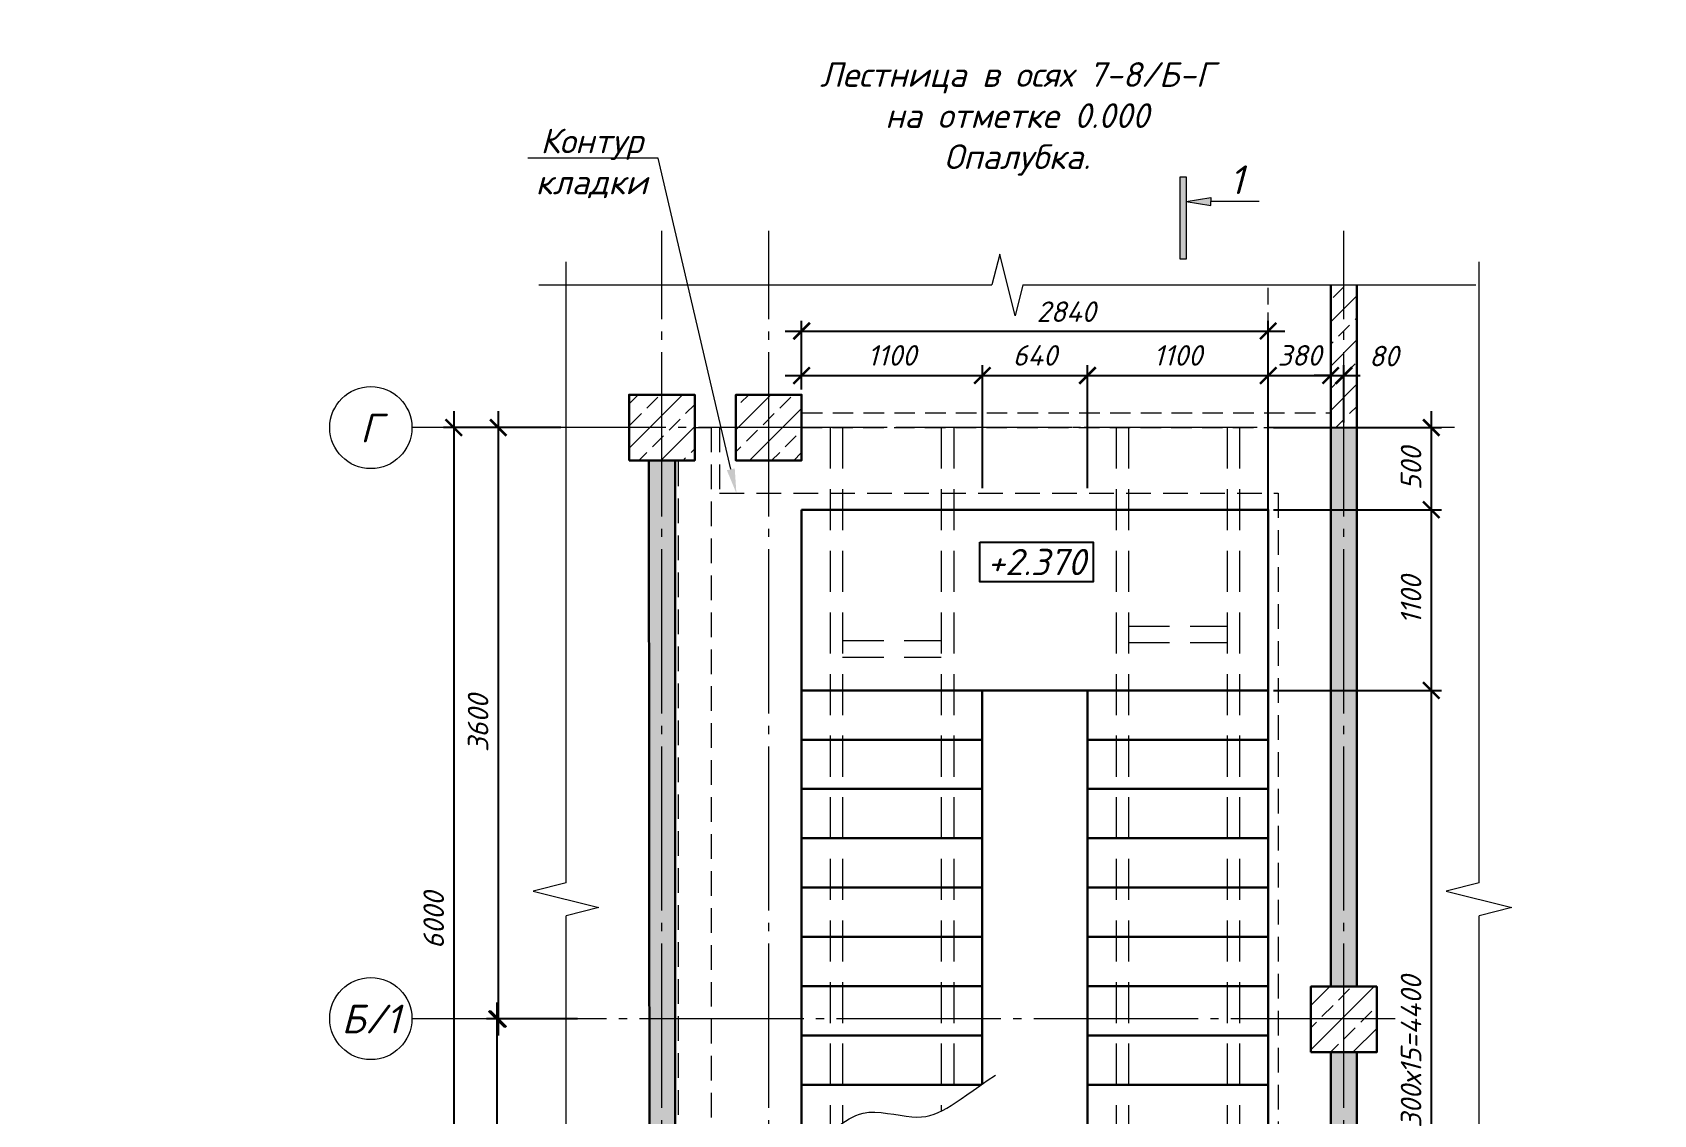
# Model space of a CAD drawing. Header units: millimetres. Extents: x -79646 to 95064, y -231229 to -58107.
# Drawn here: x 17383 to 27249, y -190358 to -183770 of the extents above; entities that cross this region are included whole.
import ezdxf
from ezdxf import colors
from ezdxf.entities.mleader import LeaderData, LeaderLine
from ezdxf.enums import TextEntityAlignment as Align
from ezdxf.math import Vec2, Vec3

# ---------------------------------------------------------------- set-up
doc = ezdxf.new("R2010")
doc.units = ezdxf.units.MM
doc.header["$PDMODE"] = 3
for name, pattern in [('DASHED2', [0.375, 0.25, -0.125]), ('GOST2.303 5', [24, 20, -1.5, 1, -1.5]), ('HIDDEN', [0.375, 0.25, -0.125])]:
    doc.linetypes.add(name, pattern=pattern)
doc.layers.get('0').update_dxf_attribs({"lineweight": 5})
doc.layers.get('Defpoints').update_dxf_attribs({"lineweight": 0})
for name, color, linetype, lineweight in [('!!!Металл', 7, 'Continuous', 15), ('#Dimensions', 7, 'Continuous', 9), ('#Бетон вид', 22, 'Continuous', 18), ('#Бетон разрез', 22, 'Continuous', 30), ('#Выноски', 7, 'Continuous', 15), ('#Оси', 7, 'Continuous', 9), ('#Перекрытие разрез', 10, 'Continuous', 30), ('k_ Отметки', 251, 'Continuous', 9)]:
    doc.layers.add(name, color=color, linetype=linetype, lineweight=lineweight)
doc.layers.add('#Hatch', color=252, linetype='Continuous', lineweight=5, true_color=0x696969)
doc.layers.add('Текст', color=7, linetype='Continuous')
doc.styles.add('ESKDW', font='eskdw.shx', dxfattribs={"oblique": 15})
doc.styles.add('STEP PR', font='isocpeui.ttf')
doc.dimstyles.new('SPDS', dxfattribs={"dimscale": 50, "dimtxt": 2.5, "dimasz": 2, "dimexe": 1.25, "dimexo": 0.625, "dimtad": 1, "dimdec": 0, "dimrnd": 0.001, "dimtxsty": 'ESKDW', "dimblk": 'ARCHTICK', "dimcen": 2.5, "dimdle": 2, "dimclrd": 256, "dimclre": 256, "dimclrt": 7, "dimadec": 0, "dimazin": 2, "dimtfac": 0.75, "dimtdec": 0, "dimtmove": 1, "dimatfit": 3, "dimfxl": 1, "dimtolj": 1, "dimarcsym": 1})
pattern_1 = [(45, (-57746.96, -53575.92), (-134.70384, 134.70384), []), (45, (-57612.26, -53575.92), (-134.70384, 134.70384), [95.25, -47.625])]

# ---------------------------------------------------------------- blocks, each defined once
blk = doc.blocks.new('*U225')
at = {"color": 0, "linetype": 'ByBlock', "lineweight": -2}
for p, q in [((18.387, 0), (18.699, 1.25)), ((18.699, 1.25), (19.324, -1.25)), ((18.387, 0), (0, 0)), ((19.324, -1.25), (19.637, 0)), ((38.024, 0), (19.637, 0))]:
    blk.add_line(p, q, dxfattribs=at)
blk = doc.blocks.new('*U224')
at = {"color": 0, "linetype": 'ByBlock', "lineweight": -2}
for p, q in [((23.624, 0), (23.937, 1.25)), ((23.937, 1.25), (24.562, -1.25)), ((23.624, 0), (0, 0)), ((24.562, -1.25), (24.874, 0)), ((48.498, 0), (24.874, 0))]:
    blk.add_line(p, q, dxfattribs=at)
blk = doc.blocks.new('*U222')
at = {"color": 0, "linetype": 'ByBlock', "lineweight": -2}
for p, q in [((23.624, 0), (23.937, 1.25)), ((23.937, 1.25), (24.562, -1.25)), ((23.624, 0), (0, 0)), ((24.562, -1.25), (24.874, 0)), ((48.498, 0), (24.874, 0))]:
    blk.add_line(p, q, dxfattribs=at)
blk = doc.blocks.new('_ArchTick')
at = {"color": 0, "linetype": 'ByBlock', "const_width": 0.15}
blk.add_lwpolyline([(-0.5, -0.5), (0.5, 0.5)], dxfattribs=at)
blk = doc.blocks.new('*D757')
at = {"layer": '#Dimensions', "lineweight": -2, "transparency": 16777216}
for p, q in [((20217.3, -186075.6), (20217.3, -189875.6)), ((20599.3, -186175.6), (20154.8, -186175.6)), ((20599.3, -189775.6), (20154.8, -189775.6))]:
    blk.add_line(p, q, dxfattribs=at)
at = {"layer": 'Defpoints', "color": 0, "lineweight": 0, "transparency": 16777216}
for p in [(20630.5, -186175.6), (20217.3, -189775.6), (20630.5, -189775.6)]:
    blk.add_point(p, dxfattribs=at)
at = {"layer": '#Dimensions', "lineweight": -2, "transparency": 16777216, "xscale": 100, "yscale": 100, "zscale": 100}
for p, rotation in [((20217.3, -186175.6), 90), ((20217.3, -189775.6), 270)]:
    blk.add_blockref('_ArchTick', p, dxfattribs=dict(at, rotation=rotation))
at = {"layer": '#Dimensions', "transparency": 16777216, "insert": (20094.8, -187975.6), "char_height": 125, "attachment_point": 5, "rotation": 90, "style": 'STEP PR'}
blk.add_mtext('\\A1;3600', dxfattribs=at)
blk = doc.blocks.new('*D758')
at = {"layer": '#Dimensions', "lineweight": -2, "transparency": 16777216}
for p, q in [((20209, -189675.6), (20209, -192275.6)), ((20700.8, -189775.6), (20146.5, -189775.6)), ((20599.3, -192175.6), (20146.5, -192175.6))]:
    blk.add_line(p, q, dxfattribs=at)
at = {"layer": 'Defpoints', "color": 0, "lineweight": 0, "transparency": 16777216}
for p in [(20732, -189775.6), (20209, -192175.6), (20630.5, -192175.6)]:
    blk.add_point(p, dxfattribs=at)
at = {"layer": '#Dimensions', "lineweight": -2, "transparency": 16777216, "xscale": 100, "yscale": 100, "zscale": 100}
for p, rotation in [((20209, -189775.6), 90), ((20209, -192175.6), 270)]:
    blk.add_blockref('_ArchTick', p, dxfattribs=dict(at, rotation=rotation))
at = {"layer": '#Dimensions', "transparency": 16777216, "insert": (20086.5, -190975.6), "char_height": 125, "attachment_point": 5, "rotation": 90, "style": 'STEP PR'}
blk.add_mtext('\\A1;2400', dxfattribs=at)
blk = doc.blocks.new('*D759')
at = {"layer": '#Dimensions', "lineweight": -2, "transparency": 16777216}
for p, q in [((19947.2, -186075.6), (19947.2, -192275.6)), ((20599.3, -186175.6), (19884.7, -186175.6)), ((20599.3, -192175.6), (19884.7, -192175.6))]:
    blk.add_line(p, q, dxfattribs=at)
at = {"layer": 'Defpoints', "color": 0, "lineweight": 0, "transparency": 16777216}
for p in [(20630.5, -186175.6), (19947.2, -192175.6), (20630.5, -192175.6)]:
    blk.add_point(p, dxfattribs=at)
at = {"layer": '#Dimensions', "lineweight": -2, "transparency": 16777216, "xscale": 100, "yscale": 100, "zscale": 100}
for p, rotation in [((19947.2, -186175.6), 90), ((19947.2, -192175.6), 270)]:
    blk.add_blockref('_ArchTick', p, dxfattribs=dict(at, rotation=rotation))
at = {"layer": '#Dimensions', "transparency": 16777216, "insert": (19824.7, -189175.6), "char_height": 125, "attachment_point": 5, "rotation": 90, "style": 'STEP PR'}
blk.add_mtext('\\A1;6000', dxfattribs=at)
blk = doc.blocks.new('*D761')
at = {"layer": '#Dimensions', "lineweight": -2, "transparency": 16777216}
for p, q in [((22063.6, -185944.4), (22063.6, -185525.2)), ((24903.6, -185827.4), (24903.6, -185525.2)), ((21963.6, -185587.7), (25003.6, -185587.7))]:
    blk.add_line(p, q, dxfattribs=at)
at = {"layer": 'Defpoints', "color": 0, "lineweight": 0, "transparency": 16777216}
for p in [(24903.6, -185587.7), (24903.6, -185858.6), (22063.6, -185975.6)]:
    blk.add_point(p, dxfattribs=at)
at = {"layer": '#Dimensions', "lineweight": -2, "transparency": 16777216, "xscale": 100, "yscale": 100, "zscale": 100, "rotation": 180}
blk.add_blockref('_ArchTick', (22063.6, -185587.7), dxfattribs=at)
at = {"layer": '#Dimensions', "lineweight": -2, "transparency": 16777216, "xscale": 100, "yscale": 100, "zscale": 100}
blk.add_blockref('_ArchTick', (24903.6, -185587.7), dxfattribs=at)
at = {"layer": '#Dimensions', "transparency": 16777216, "insert": (23673.6, -185470.1), "char_height": 125, "attachment_point": 5, "style": 'STEP PR'}
blk.add_mtext('\\A1;2840', dxfattribs=at)
blk = doc.blocks.new('*D786')
at = {"layer": '#Dimensions', "lineweight": -2, "transparency": 16777216}
for p, q in [((21963.6, -185858.6), (23263.6, -185858.6)), ((22063.6, -185944.4), (22063.6, -185796.1)), ((23163.6, -186544.4), (23163.6, -185796.1))]:
    blk.add_line(p, q, dxfattribs=at)
at = {"layer": 'Defpoints', "color": 0, "lineweight": 0, "transparency": 16777216}
for p in [(23163.6, -185858.6), (22063.6, -185975.6), (23163.6, -186575.6)]:
    blk.add_point(p, dxfattribs=at)
at = {"layer": '#Dimensions', "lineweight": -2, "transparency": 16777216, "xscale": 100, "yscale": 100, "zscale": 100, "rotation": 180}
blk.add_blockref('_ArchTick', (22063.6, -185858.6), dxfattribs=at)
at = {"layer": '#Dimensions', "lineweight": -2, "transparency": 16777216, "xscale": 100, "yscale": 100, "zscale": 100}
blk.add_blockref('_ArchTick', (23163.6, -185858.6), dxfattribs=at)
at = {"layer": '#Dimensions', "transparency": 16777216, "insert": (22613.6, -185736.1), "char_height": 125, "attachment_point": 5, "style": 'STEP PR'}
blk.add_mtext('\\A1;1100', dxfattribs=at)
blk = doc.blocks.new('*D787')
at = {"layer": '#Dimensions', "lineweight": -2, "transparency": 16777216}
for p, q in [((23063.6, -185858.6), (23903.5, -185858.6)), ((23163.6, -186544.4), (23163.6, -185796.1)), ((23803.5, -186544.4), (23803.5, -185796.1))]:
    blk.add_line(p, q, dxfattribs=at)
at = {"layer": 'Defpoints', "color": 0, "lineweight": 0, "transparency": 16777216}
for p in [(23803.5, -185858.6), (23163.6, -186575.6), (23803.5, -186575.6)]:
    blk.add_point(p, dxfattribs=at)
at = {"layer": '#Dimensions', "lineweight": -2, "transparency": 16777216, "xscale": 100, "yscale": 100, "zscale": 100, "rotation": 180}
blk.add_blockref('_ArchTick', (23163.6, -185858.6), dxfattribs=at)
at = {"layer": '#Dimensions', "lineweight": -2, "transparency": 16777216, "xscale": 100, "yscale": 100, "zscale": 100}
blk.add_blockref('_ArchTick', (23803.5, -185858.6), dxfattribs=at)
at = {"layer": '#Dimensions', "transparency": 16777216, "insert": (23483.6, -185736.1), "char_height": 125, "attachment_point": 5, "style": 'STEP PR'}
blk.add_mtext('\\A1;640', dxfattribs=at)
blk = doc.blocks.new('*D788')
at = {"layer": '#Dimensions', "lineweight": -2, "transparency": 16777216}
for p, q in [((23703.5, -185858.6), (25003.6, -185858.6)), ((23803.5, -186544.4), (23803.5, -185796.1)), ((24903.6, -187744.4), (24903.6, -185796.1))]:
    blk.add_line(p, q, dxfattribs=at)
at = {"layer": 'Defpoints', "color": 0, "lineweight": 0, "transparency": 16777216}
for p in [(24903.6, -185858.6), (23803.5, -186575.6), (24903.6, -187775.6)]:
    blk.add_point(p, dxfattribs=at)
at = {"layer": '#Dimensions', "lineweight": -2, "transparency": 16777216, "xscale": 100, "yscale": 100, "zscale": 100, "rotation": 180}
blk.add_blockref('_ArchTick', (23803.5, -185858.6), dxfattribs=at)
at = {"layer": '#Dimensions', "lineweight": -2, "transparency": 16777216, "xscale": 100, "yscale": 100, "zscale": 100}
blk.add_blockref('_ArchTick', (24903.6, -185858.6), dxfattribs=at)
at = {"layer": '#Dimensions', "transparency": 16777216, "insert": (24353.6, -185736.1), "char_height": 125, "attachment_point": 5, "style": 'STEP PR'}
blk.add_mtext('\\A1;1100', dxfattribs=at)
blk = doc.blocks.new('*D789')
at = {"layer": '#Dimensions', "lineweight": -2, "transparency": 16777216}
for p, q in [((24803.6, -185858.6), (25383.6, -185858.6)), ((24903.6, -187744.4), (24903.6, -185796.1)), ((25283.6, -186144.4), (25283.6, -185796.1))]:
    blk.add_line(p, q, dxfattribs=at)
at = {"layer": 'Defpoints', "color": 0, "lineweight": 0, "transparency": 16777216}
for p in [(25283.6, -185858.6), (25283.6, -186175.6), (24903.6, -187775.6)]:
    blk.add_point(p, dxfattribs=at)
at = {"layer": '#Dimensions', "lineweight": -2, "transparency": 16777216, "xscale": 100, "yscale": 100, "zscale": 100, "rotation": 180}
blk.add_blockref('_ArchTick', (24903.6, -185858.6), dxfattribs=at)
at = {"layer": '#Dimensions', "lineweight": -2, "transparency": 16777216, "xscale": 100, "yscale": 100, "zscale": 100}
blk.add_blockref('_ArchTick', (25283.6, -185858.6), dxfattribs=at)
at = {"layer": '#Dimensions', "transparency": 16777216, "insert": (25093.6, -185736.1), "char_height": 125, "attachment_point": 5, "style": 'STEP PR'}
blk.add_mtext('\\A1;380', dxfattribs=at)
blk = doc.blocks.new('*D790')
at = {"layer": '#Dimensions', "lineweight": -2, "transparency": 16777216}
for p, q in [((25283.6, -185858.6), (25183.6, -185858.6)), ((25283.6, -186144.4), (25283.6, -185796.1)), ((25283.6, -185858.6), (25363.6, -185858.6)), ((25363.6, -186144.4), (25363.6, -185796.1)), ((25363.6, -185858.6), (25463.6, -185858.6))]:
    blk.add_line(p, q, dxfattribs=at)
at = {"layer": 'Defpoints', "color": 0, "lineweight": 0, "transparency": 16777216}
for p in [(25363.6, -185858.6), (25283.6, -186175.6), (25363.6, -186175.6)]:
    blk.add_point(p, dxfattribs=at)
at = {"layer": '#Dimensions', "lineweight": -2, "transparency": 16777216, "xscale": 100, "yscale": 100, "zscale": 100}
blk.add_blockref('_ArchTick', (25283.6, -185858.6), dxfattribs=at)
at = {"layer": '#Dimensions', "lineweight": -2, "transparency": 16777216, "xscale": 100, "yscale": 100, "zscale": 100, "rotation": 180}
blk.add_blockref('_ArchTick', (25363.6, -185858.6), dxfattribs=at)
at = {"layer": '#Dimensions', "transparency": 16777216, "insert": (25607.1, -185740.2), "char_height": 125, "attachment_point": 5, "style": 'STEP PR'}
blk.add_mtext('\\A1;80', dxfattribs=at)
blk = doc.blocks.new('*D791')
at = {"layer": '#Dimensions', "lineweight": -2, "transparency": 16777216}
for p, q in [((25895.3, -186075.6), (25895.3, -186775.6)), ((24934.8, -186175.6), (25957.8, -186175.6)), ((24934.8, -186675.6), (25957.8, -186675.6))]:
    blk.add_line(p, q, dxfattribs=at)
at = {"layer": 'Defpoints', "color": 0, "lineweight": 0, "transparency": 16777216}
for p in [(24903.6, -186175.6), (24903.6, -186675.6), (25895.3, -186675.6)]:
    blk.add_point(p, dxfattribs=at)
at = {"layer": '#Dimensions', "lineweight": -2, "transparency": 16777216, "xscale": 100, "yscale": 100, "zscale": 100}
for p, rotation in [((25895.3, -186175.6), 90), ((25895.3, -186675.6), 270)]:
    blk.add_blockref('_ArchTick', p, dxfattribs=dict(at, rotation=rotation))
at = {"layer": '#Dimensions', "transparency": 16777216, "insert": (25772.8, -186425.6), "char_height": 125, "attachment_point": 5, "rotation": 90, "style": 'STEP PR'}
blk.add_mtext('\\A1;500', dxfattribs=at)
blk = doc.blocks.new('*D792')
at = {"layer": '#Dimensions', "lineweight": -2, "transparency": 16777216}
for p, q in [((25895.3, -186575.6), (25895.3, -187875.6)), ((24934.8, -186675.6), (25957.8, -186675.6)), ((24934.8, -187775.6), (25957.8, -187775.6))]:
    blk.add_line(p, q, dxfattribs=at)
at = {"layer": 'Defpoints', "color": 0, "lineweight": 0, "transparency": 16777216}
for p in [(24903.6, -186675.6), (24903.6, -187775.6), (25895.3, -187775.6)]:
    blk.add_point(p, dxfattribs=at)
at = {"layer": '#Dimensions', "lineweight": -2, "transparency": 16777216, "xscale": 100, "yscale": 100, "zscale": 100}
for p, rotation in [((25895.3, -186675.6), 90), ((25895.3, -187775.6), 270)]:
    blk.add_blockref('_ArchTick', p, dxfattribs=dict(at, rotation=rotation))
at = {"layer": '#Dimensions', "transparency": 16777216, "insert": (25772.8, -187225.6), "char_height": 125, "attachment_point": 5, "rotation": 90, "style": 'STEP PR'}
blk.add_mtext('\\A1;1100', dxfattribs=at)
blk = doc.blocks.new('*D793')
at = {"layer": '#Dimensions', "lineweight": -2, "transparency": 16777216}
for p, q in [((25895.3, -187675.6), (25895.3, -192275.6)), ((24934.8, -187775.6), (25957.8, -187775.6)), ((25594.8, -192175.6), (25957.8, -192175.6))]:
    blk.add_line(p, q, dxfattribs=at)
at = {"layer": 'Defpoints', "color": 0, "lineweight": 0, "transparency": 16777216}
for p in [(24903.6, -187775.6), (25563.6, -192175.6), (25895.3, -192175.6)]:
    blk.add_point(p, dxfattribs=at)
at = {"layer": '#Dimensions', "lineweight": -2, "transparency": 16777216, "xscale": 100, "yscale": 100, "zscale": 100}
for p, rotation in [((25895.3, -187775.6), 90), ((25895.3, -192175.6), 270)]:
    blk.add_blockref('_ArchTick', p, dxfattribs=dict(at, rotation=rotation))
at = {"layer": '#Dimensions', "transparency": 16777216, "insert": (25772.8, -189975.6), "char_height": 125, "attachment_point": 5, "rotation": 90, "style": 'STEP PR'}
blk.add_mtext('\\A1;300х15=4400', dxfattribs=at)
blk = doc.blocks.new('*U21')
at = {"linetype": 'ByBlock', "ltscale": 100}
h = blk.add_hatch(color=256, dxfattribs=at)
h.dxf.hatch_style = 1
h.paths.add_polyline_path([(35, 1000), (-35, 1000), (-35, 0), (35, 0)])
h = blk.add_hatch(color=256, dxfattribs=at)
h.dxf.hatch_style = 1
h.paths.add_polyline_path([(335, 750), (335, 700), (335, 650), (35, 700)])
for p, q in [((-35, 1000), (35, 1000)), ((-35, 0), (-35, 1000)), ((35, 1000), (35, 0)), ((35, 700), (335, 750)), ((35, 700), (335, 650)), ((335, 750), (335, 700)), ((335, 650), (335, 700)), ((35, 0), (-35, 0))]:
    blk.add_line(p, q, dxfattribs=at)
at = {"linetype": 'ByBlock', "ltscale": 100, "extrusion": (0, 1, 0), "elevation": 700}
blk.add_lwpolyline([(-925, 0), (-335, 0)], dxfattribs=at)
at = {"ltscale": 100, "style": 'STEP PR'}
blk.add_attdef('Nv', text='', height=350, dxfattribs=at).set_placement((781, 790), align=Align.RIGHT)

msp = doc.modelspace()

# ---------------------------------------------------------------- hatches: boundary and pattern name
at = {"layer": '#Hatch'}
h = msp.add_hatch(dxfattribs=at)
h.set_pattern_fill('ANSI33', color=256, scale=30, style=0)
h.set_pattern_definition(pattern_1)
h.paths.add_polyline_path([(21293.58529, -186378.11106), (21133.58529, -186378.11106), (21136.85069, -189766.79113), (21293.58529, -189767.15354)])
h.paths.add_polyline_path([(21293.58529, -189767.15354), (21136.85069, -189766.79113), (21137.85428, -190808.27596), (21293.58529, -190808.1259)])
h.paths.add_polyline_path([(21293.58529, -191828.11106), (21138.83717, -191828.27501), (21138.98156, -191978.11106), (21293.58529, -191978.11106)])
h.paths.add_polyline_path([(25443.58529, -189978.11106), (25283.58529, -189978.11106), (25283.58529, -191978.11106), (25443.58529, -191978.11106)])
h.paths.add_polyline_path([(25443.58529, -188448.99571), (25283.58529, -188580.27086), (25283.58529, -189578.11106), (25443.58529, -189578.11106)])
h.paths.add_polyline_path([(25443.58529, -186176.74947), (25283.58529, -186176.3795), (25283.58529, -188580.27086), (25443.58529, -188448.99571)])
h.paths.add_polyline_path([(8835.49864, -172610.20078), (9159.02137, -172610.20078), (9159.02137, -172250.20078), (8835.49864, -172250.20078)], flags=9)
h.paths.add_polyline_path([(8085.83729, -175296.31412), (8385.04183, -175296.31412), (8385.04183, -174936.31412), (8085.83729, -174936.31412)], flags=9)
h.paths.add_polyline_path([(8029.50434, -177271.29851), (8463.02706, -177271.29851), (8463.02706, -176971.29851), (8029.50434, -176971.29851)], flags=9)
h.paths.add_polyline_path([(6533.12636, -172676.17789), (6856.53545, -172676.17789), (6856.53545, -172316.17789), (6533.12636, -172316.17789)], flags=9)
h.paths.add_polyline_path([(11342.98329, -193472.71494), (11776.50602, -193472.71494), (11776.50602, -193172.71494), (11342.98329, -193172.71494)], flags=9)
h.paths.add_polyline_path([(22836.96355, -172645.97606), (23160.48627, -172645.97606), (23160.48627, -172285.97606), (22836.96355, -172285.97606)], flags=9)
h.paths.add_polyline_path([(21915.8715, -177271.29851), (22349.39422, -177271.29851), (22349.39422, -176971.29851), (21915.8715, -176971.29851)], flags=9)
h.paths.add_polyline_path([(20664.4123, -172831.418), (20987.82139, -172831.418), (20987.82139, -172471.418), (20664.4123, -172471.418)], flags=9)
h.paths.add_polyline_path([(31923.87913, -175677.76687), (32357.40185, -175677.76687), (32357.40185, -175377.76687), (31923.87913, -175377.76687)], flags=9)
h.paths.add_polyline_path([(9310.40753, -193472.71494), (9653.30526, -193472.71494), (9653.30526, -193172.71494), (9310.40753, -193172.71494)], flags=9)
h.paths.add_polyline_path([(21356.81445, -193484.3199), (21699.71218, -193484.3199), (21699.71218, -193184.3199), (21356.81445, -193184.3199)], flags=9)
h.paths.add_polyline_path([(23389.39021, -193484.3199), (23822.91294, -193484.3199), (23822.91294, -193184.3199), (23389.39021, -193184.3199)], flags=9)
h.paths.add_polyline_path([(20230.24879, -188189.80578), (20230.24879, -187756.28305), (19930.24879, -187756.28305), (19930.24879, -188189.80578)], flags=9)
h.paths.add_polyline_path([(20238.57292, -191196.4235), (20238.57292, -190750.02199), (19938.57292, -190750.02199), (19938.57292, -191196.4235)], flags=9)
h.paths.add_polyline_path([(19968.47472, -189392.70366), (19968.47472, -188959.18094), (19668.47472, -188959.18094), (19668.47472, -189392.70366)], flags=9)
h.paths.add_polyline_path([(11021.15564, -193754.41743), (11441.61018, -193754.41743), (11441.61018, -193454.41743), (11021.15564, -193454.41743)], flags=9)
h.paths.add_polyline_path([(23067.56256, -193746.78595), (23488.01711, -193746.78595), (23488.01711, -193446.78595), (23067.56256, -193446.78595)], flags=9)
h.paths.add_polyline_path([(7948.31165, -189393.58944), (7948.31165, -188960.06671), (7648.31165, -188960.06671), (7648.31165, -189393.58944)], flags=9)
h.paths.add_polyline_path([(8294.42119, -188190.70118), (8294.42119, -187757.17846), (7994.42119, -187757.17846), (7994.42119, -188190.70118)], flags=9)
h.paths.add_polyline_path([(8294.42119, -191197.14058), (8294.42119, -190750.73906), (7994.42119, -190750.73906), (7994.42119, -191197.14058)], flags=9)
h.paths.add_polyline_path([(11187.55953, -188322.90716), (11511.08226, -188322.90716), (11511.08226, -187962.90716), (11187.55953, -187962.90716)], flags=9)
h.paths.add_polyline_path([(11357.40303, -188770.93699), (11656.60758, -188770.93699), (11656.60758, -188410.93699), (11357.40303, -188410.93699)], flags=9)
h.paths.add_polyline_path([(12117.71574, -191411.01443), (12441.12484, -191411.01443), (12441.12484, -191051.01443), (12117.71574, -191051.01443)], flags=9)
h.paths.add_polyline_path([(11614.144, -185852.52712), (11789.144, -185852.52712), (11789.144, -185492.52712), (11614.144, -185492.52712)], flags=9)
h.paths.add_polyline_path([(10404.99256, -174160.85041), (10704.19711, -174160.85041), (10704.19711, -173800.85041), (10404.99256, -173800.85041)], flags=9)
h.paths.add_polyline_path([(25419.12715, -174082.02098), (25594.12715, -174082.02098), (25594.12715, -173722.02098), (25419.12715, -173722.02098)], flags=9)
h.paths.add_polyline_path([(24166.81613, -174066.75703), (24366.13431, -174066.75703), (24366.13431, -173706.75703), (24166.81613, -173706.75703)], flags=9)
h.paths.add_polyline_path([(31641.2602, -174974.80239), (31964.78293, -174974.80239), (31964.78293, -174614.80239), (31641.2602, -174614.80239)], flags=9)
h.paths.add_polyline_path([(32721.87605, -174050.53536), (33045.28514, -174050.53536), (33045.28514, -173690.53536), (32721.87605, -173690.53536)], flags=9)
h.paths.add_polyline_path([(24231.29893, -174375.79646), (24642.47317, -174375.79646), (24642.47317, -174075.79646), (24231.29893, -174075.79646)], flags=9)
h.paths.add_polyline_path([(21894.59567, -174377.40631), (22328.1184, -174377.40631), (22328.1184, -174077.40631), (21894.59567, -174077.40631)], flags=9)
h.paths.add_polyline_path([(19315.02534, -174375.79646), (19657.92307, -174375.79646), (19657.92307, -174075.79646), (19315.02534, -174075.79646)], flags=9)
h.paths.add_polyline_path([(19801.30082, -174375.79646), (20144.19855, -174375.79646), (20144.19855, -174075.79646), (19801.30082, -174075.79646)], flags=9)
h.paths.add_polyline_path([(20502.80075, -174377.40631), (20758.67196, -174377.40631), (20758.67196, -174077.40631), (20502.80075, -174077.40631)], flags=9)
h.paths.add_polyline_path([(23504.46544, -172877.8822), (23504.46544, -172470.30644), (23204.46544, -172470.30644), (23204.46544, -172877.8822)], flags=9)
h.paths.add_polyline_path([(30434.39049, -175288.8437), (30790.167, -175288.8437), (30790.167, -174988.8437), (30434.39049, -174988.8437)], flags=9)
h.paths.add_polyline_path([(30966.30337, -175288.8437), (31309.2011, -175288.8437), (31309.2011, -174988.8437), (30966.30337, -174988.8437)], flags=9)
h.paths.add_polyline_path([(31625.19078, -175298.41491), (31958.61881, -175298.41491), (31958.61881, -174998.41491), (31625.19078, -174998.41491)], flags=9)
h.paths.add_polyline_path([(32240.03252, -173396.14402), (32240.03252, -173053.24629), (31940.03252, -173053.24629), (31940.03252, -173396.14402)], flags=9)
h.paths.add_polyline_path([(32259.05212, -172604.48902), (32259.05212, -172352.21629), (31959.05212, -172352.21629), (31959.05212, -172604.48902)], flags=9)
h.paths.add_polyline_path([(23233.96645, -188431.41225), (23557.48918, -188431.41225), (23557.48918, -188071.41225), (23233.96645, -188071.41225)], flags=9)
h.paths.add_polyline_path([(23403.80996, -188879.44207), (23703.0145, -188879.44207), (23703.0145, -188519.44207), (23403.80996, -188519.44207)], flags=9)
h.paths.add_polyline_path([(10625.47898, -187033.74112), (10824.79716, -187033.74112), (10824.79716, -186673.74112), (10625.47898, -186673.74112)], flags=9)
h.paths.add_polyline_path([(12281.51212, -186958.20633), (12480.8303, -186958.20633), (12480.8303, -186598.20633), (12281.51212, -186598.20633)], flags=9)
h.paths.add_polyline_path([(22671.8859, -187079.55476), (22871.20408, -187079.55476), (22871.20408, -186719.55476), (22671.8859, -186719.55476)], flags=9)
h.paths.add_polyline_path([(24327.91904, -187004.01997), (24527.23723, -187004.01997), (24527.23723, -186644.01997), (24327.91904, -186644.01997)], flags=9)
h.paths.add_polyline_path([(23631.63083, -186510.86031), (23806.63083, -186510.86031), (23806.63083, -186150.86031), (23631.63083, -186150.86031)], flags=9)
h.paths.add_polyline_path([(32329.46366, -175288.8437), (32737.03942, -175288.8437), (32737.03942, -174988.8437), (32329.46366, -174988.8437)], flags=9)
h.paths.add_polyline_path([(33524.47442, -175288.8437), (33870.97064, -175288.8437), (33870.97064, -174988.8437), (33524.47442, -174988.8437)], flags=9)
h.paths.add_polyline_path([(13814.40231, -192108.66588), (13814.40231, -191808.47552), (13617.93694, -191755.83278), (13617.93694, -192056.02314)], flags=9)
h.paths.add_polyline_path([(13812.55314, -191503.55217), (13812.55314, -191203.36181), (13612.38943, -191149.72811), (13612.38943, -191449.91847)], flags=9)
h.paths.add_polyline_path([(13814.40231, -190552.74633), (13814.40231, -190221.30597), (13617.93694, -190168.66324), (13617.93694, -190500.1036)], flags=9)
h.paths.add_polyline_path([(10796.15197, -185399.51239), (11028.68985, -185399.51239), (11028.68985, -185137.01239), (10796.15197, -185137.01239)], flags=9)
h.paths.add_polyline_path([(10796.15197, -193260.10177), (11028.68985, -193260.10177), (11028.68985, -192997.60177), (10796.15197, -192997.60177)], flags=9)
h.paths.add_polyline_path([(12547.54978, -185399.51239), (12751.71645, -185399.51239), (12751.71645, -185137.01239), (12547.54978, -185137.01239)], flags=9)
h.paths.add_polyline_path([(12547.54978, -193260.10177), (12751.71645, -193260.10177), (12751.71645, -192997.60177), (12547.54978, -192997.60177)], flags=9)
h.paths.add_polyline_path([(14518.28345, -191733.87731), (14750.68875, -191733.87731), (14750.68875, -191471.37731), (14518.28345, -191471.37731)], flags=9)
h.paths.add_polyline_path([(7168.27422, -191733.87731), (7400.67952, -191733.87731), (7400.67952, -191471.37731), (7168.27422, -191471.37731)], flags=9)
h.paths.add_polyline_path([(22842.55889, -185018.79339), (23075.09677, -185018.79339), (23075.09677, -184756.29339), (22842.55889, -184756.29339)], flags=9)
h.paths.add_polyline_path([(22842.55889, -193271.70672), (23075.09677, -193271.70672), (23075.09677, -193009.20672), (22842.55889, -193009.20672)], flags=9)
h.paths.add_polyline_path([(24593.95671, -185018.79339), (24798.12337, -185018.79339), (24798.12337, -184756.29339), (24593.95671, -184756.29339)], flags=9)
h.paths.add_polyline_path([(24593.95671, -193271.70672), (24798.12337, -193271.70672), (24798.12337, -193009.20672), (24593.95671, -193009.20672)], flags=9)
h.paths.add_polyline_path([(26564.69037, -191745.48226), (26797.09568, -191745.48226), (26797.09568, -191482.98226), (26564.69037, -191482.98226)], flags=9)
h.paths.add_polyline_path([(19214.68114, -191745.48226), (19447.08644, -191745.48226), (19447.08644, -191482.98226), (19214.68114, -191482.98226)], flags=9)
h.paths.add_polyline_path([(21899.90158, -185834.97516), (22255.67809, -185834.97516), (22255.67809, -185534.97516), (21899.90158, -185534.97516)], flags=9)
h.paths.add_polyline_path([(22431.81445, -185834.97516), (22774.71218, -185834.97516), (22774.71218, -185534.97516), (22431.81445, -185534.97516)], flags=9)
h.paths.add_polyline_path([(23267.34476, -185834.97516), (23661.85233, -185834.97516), (23661.85233, -185534.97516), (23267.34476, -185534.97516)], flags=9)
h.paths.add_polyline_path([(24171.81445, -185834.97516), (24514.71218, -185834.97516), (24514.71218, -185534.97516), (24171.81445, -185534.97516)], flags=9)
h.paths.add_polyline_path([(24829.9868, -185833.36531), (25146.93756, -185833.36531), (25146.93756, -185533.36531), (24829.9868, -185533.36531)], flags=9)
h.paths.add_polyline_path([(25778.19795, -187332.74141), (25778.19795, -187015.79065), (25478.19795, -187015.79065), (25478.19795, -187332.74141)], flags=9)
h.paths.add_polyline_path([(26133.30427, -188456.56926), (27197.39518, -188456.56926), (27197.39518, -187596.56926), (26133.30427, -187596.56926)], flags=9)
h.paths.add_polyline_path([(31778.42489, -171654.0946), (32378.64977, -171654.0946), (32378.64977, -171297.0856), (31778.42489, -171297.0856)], flags=9)
h.paths.add_polyline_path([(8149.04507, -169166.59925), (8694.95961, -169166.59925), (8694.95961, -168809.59026), (8149.04507, -168809.59026)], flags=9)
h.paths.add_polyline_path([(22059.92262, -169216.63377), (22660.14751, -169216.63377), (22660.14751, -168859.62478), (22059.92262, -168859.62478)], flags=9)
h.paths.add_polyline_path([(19022.84119, -178183.40649), (19263.06846, -178183.40649), (19263.06846, -177920.90649), (19022.84119, -177920.90649)], flags=9)
h.paths.add_polyline_path([(25022.7749, -178183.40649), (25263.13475, -178183.40649), (25263.13475, -177920.90649), (25022.7749, -177920.90649)], flags=9)
h.paths.add_polyline_path([(33781.80526, -176173.46235), (34014.34314, -176173.46235), (34014.34314, -175910.96235), (33781.80526, -175910.96235)], flags=9)
h.paths.add_polyline_path([(30277.33083, -176176.27959), (30518.81757, -176176.27959), (30518.81757, -175910.39891), (30277.33083, -175910.39891)], flags=9)
h.paths.add_polyline_path([(7096.0105, -189897.75611), (7571.95747, -189897.75611), (7571.95747, -189635.25611), (7096.0105, -189635.25611)], flags=9)
h.paths.add_polyline_path([(7213.80406, -186297.75611), (7454.16391, -186297.75611), (7454.16391, -186035.25611), (7213.80406, -186035.25611)], flags=9)
h.paths.add_polyline_path([(7213.87034, -192297.75611), (7454.09762, -192297.75611), (7454.09762, -192035.25611), (7213.87034, -192035.25611)], flags=9)
h.paths.add_polyline_path([(13200.90942, -194408.70018), (13433.4473, -194408.70018), (13433.4473, -194146.20018), (13200.90942, -194146.20018)], flags=9)
h.paths.add_polyline_path([(9696.43499, -194411.51741), (9937.92173, -194411.51741), (9937.92173, -194145.63673), (9696.43499, -194145.63673)], flags=9)
h.paths.add_polyline_path([(9056.07988, -194408.70018), (9278.27685, -194408.70018), (9278.27685, -194146.20018), (9056.07988, -194146.20018)], flags=9)
h.paths.add_polyline_path([(19204.17454, -189895.27866), (19680.12151, -189895.27866), (19680.12151, -189632.77866), (19204.17454, -189632.77866)], flags=9)
h.paths.add_polyline_path([(19321.9681, -186295.27866), (19562.32795, -186295.27866), (19562.32795, -186032.77866), (19321.9681, -186032.77866)], flags=9)
h.paths.add_polyline_path([(19322.03439, -192295.27866), (19562.26166, -192295.27866), (19562.26166, -192032.77866), (19322.03439, -192032.77866)], flags=9)
h.paths.add_polyline_path([(25247.31635, -194420.30513), (25479.85423, -194420.30513), (25479.85423, -194157.80513), (25247.31635, -194157.80513)], flags=9)
h.paths.add_polyline_path([(21742.84192, -194423.12236), (21984.32866, -194423.12236), (21984.32866, -194157.24168), (21742.84192, -194157.24168)], flags=9)
h.paths.add_polyline_path([(21102.4868, -194420.30513), (21324.68377, -194420.30513), (21324.68377, -194157.80513), (21102.4868, -194157.80513)], flags=9)
h.paths.add_polyline_path([(5136.47403, -178183.40649), (5376.7013, -178183.40649), (5376.7013, -177920.90649), (5136.47403, -177920.90649)], flags=9)
h.paths.add_polyline_path([(11136.40774, -178183.40649), (11376.76759, -178183.40649), (11376.76759, -177920.90649), (11136.40774, -177920.90649)], flags=9)
h = msp.add_hatch(dxfattribs=at)
h.set_pattern_fill('ANSI33', color=256, scale=30, style=0)
h.set_pattern_definition(pattern_1)
h.paths.add_polyline_path([(25443.58529, -185307.24532), (25283.58529, -185307.24532), (25283.58529, -186176.3795), (25443.58529, -186176.74947)])
h = msp.add_hatch(dxfattribs=at)
h.set_pattern_fill('ANSI33', color=256, scale=30, style=0)
h.set_pattern_definition(pattern_1)
h.paths.add_polyline_path([(21013.58529, -192378.11106), (21413.58529, -192378.11106), (21413.58529, -191978.11106), (21013.58529, -191978.11106)])
h.paths.add_polyline_path([(21663.58529, -192378.11106), (22063.58529, -192378.11106), (22063.58529, -191978.11106), (21663.58529, -191978.11106)])
h.paths.add_polyline_path([(25163.58529, -192378.11106), (25563.58529, -192378.11106), (25563.58529, -191978.11106), (25163.58529, -191978.11106)])
h.paths.add_polyline_path([(25163.58529, -189978.11106), (25563.58529, -189978.11106), (25563.58529, -189578.11106), (25163.58529, -189578.11106)])
h.paths.add_polyline_path([(21663.58529, -186378.11106), (22063.58529, -186378.11106), (22063.58529, -185978.11106), (21663.58529, -185978.11106)])
h.paths.add_polyline_path([(21013.58529, -186378.11106), (21413.58529, -186378.11106), (21413.58529, -185978.11106), (21013.58529, -185978.11106)])

# ---------------------------------------------------------------- linework, layer by layer
at = {"layer": '!!!Металл', "linetype": 'HIDDEN', "lineweight": 9, "ltscale": 500}
for points in [[(22065.58529, -186085.63361), (25285.58529, -186085.63361)], [(22063.58529, -186175.63361), (25283.58529, -186175.63361)]]:
    msp.add_lwpolyline(points, dxfattribs=at)
at = {"layer": '!!!Металл', "linetype": 'HIDDEN', "lineweight": 9, "ltscale": 1000}
for points in [[(22237.58529, -186175.63361), (22237.58529, -190462.94128)], [(22313.58529, -186175.63361), (22313.58529, -190409.53421)], [(22913.58529, -186175.63361), (22913.58529, -190337.09387)], [(22989.58529, -186175.63361), (22989.58529, -190291.96684)], [(23977.58529, -186175.63361), (23977.58529, -192383.94698)], [(24053.58529, -186175.63361), (24053.58529, -192383.94698)], [(24653.58529, -186175.63361), (24653.58529, -192383.94698)], [(24729.58529, -186175.63361), (24729.58529, -192383.94698)], [(24053.58529, -187383.94698), (24653.58529, -187383.94698)], [(22313.58529, -187472.27514), (22913.58529, -187472.27514)], [(24053.58529, -187483.94698), (24653.58529, -187483.94698)], [(22313.58529, -187572.27514), (22913.58529, -187572.27514)]]:
    msp.add_lwpolyline(points, dxfattribs=at)
at = {"layer": '#Бетон вид', "linetype": 'DASHED2', "ltscale": 400}
msp.add_lwpolyline([(24903.58529, -186175.63361), (24903.58529, -185307.24532)], dxfattribs=at)
at = {"layer": '#Бетон вид', "linetype": 'DASHED2', "ltscale": 600}
for points in [[(21513.58529, -190808.49638), (21313.58529, -190808.11106), (21313.58529, -186375.63361), (21413.58529, -186375.63361), (21413.58529, -186175.63361), (21513.58529, -186175.63361)], [(25283.58529, -189978.11106), (25163.58529, -189978.11106), (25163.58529, -189578.11106), (25283.58529, -189578.11106), (25283.58529, -186175.63361), (22063.58529, -186175.63361), (22063.58529, -186378.11106), (21663.58529, -186378.11106), (21663.58529, -186175.63361), (21563.58529, -186175.63361), (21563.58529, -186575.63361), (24963.58529, -186575.63361), (24963.58248, -192778.69145), (25163.58529, -192778.11106), (26036.52013, -192778.11106), (26036.52013, -192378.11106), (25163.58529, -192378.11106), (25163.58529, -191978.11106), (25283.58529, -191978.11106)]]:
    msp.add_lwpolyline(points, close=True, dxfattribs=at)
at = {"layer": '#Бетон разрез'}
for points in [[(21013.58529, -186375.63361), (21413.58529, -186375.63361), (21413.58529, -185975.63361), (21013.58529, -185975.63361)], [(21663.58529, -186375.63361), (22063.58529, -186375.63361), (22063.58529, -185975.63361), (21663.58529, -185975.63361)], [(25163.58529, -189978.11106), (25563.58529, -189978.11106), (25563.58529, -189578.11106), (25163.58529, -189578.11106)]]:
    msp.add_lwpolyline(points, close=True, dxfattribs=at)
for points in [[(22063.58529, -186675.63361), (22063.58529, -190568.17031)], [(22063.58529, -186675.63361), (24903.58529, -186675.63361), (24903.58529, -192575.63361)], [(22063.58529, -187775.63361), (24903.58529, -187775.63361)], [(23803.5326, -192575.63361), (23803.5326, -187775.63361), (23163.58524, -187775.63362), (23163.58528, -190171.19856)], [(22063.58529, -188075.63361), (23163.63798, -188075.63361)], [(23803.5326, -188075.63361), (24903.58529, -188075.63361)], [(22063.58529, -188375.63361), (23163.63798, -188375.63361)], [(23803.5326, -188375.63361), (24903.58529, -188375.63361)], [(22063.58529, -188675.63361), (23163.63798, -188675.63361)], [(23803.5326, -188675.63361), (24903.58529, -188675.63361)], [(22063.58529, -188975.63361), (23163.63798, -188975.63361)], [(23803.5326, -188975.63361), (24903.58529, -188975.63361)], [(22063.58529, -189275.63361), (23163.63798, -189275.63361)], [(23803.5326, -189275.63361), (24903.58529, -189275.63361)], [(22063.58529, -189575.63361), (23163.63798, -189575.63361)], [(23803.5326, -189575.63361), (24903.58529, -189575.63361)], [(22063.58529, -189875.63361), (23163.63798, -189875.63361)], [(23803.5326, -189875.63361), (24903.58529, -189875.63361)], [(22063.58529, -190175.63361), (23157.21089, -190175.63361)], [(23803.5326, -190175.63361), (24903.58529, -190175.63361)]]:
    msp.add_lwpolyline(points, dxfattribs=at)
at = {"layer": '#Оси', "linetype": 'GOST2.303 5', "ltscale": 50}
for points in [[(21213.58529, -193916.07085), (21213.58529, -184977.79295)], [(21863.58529, -193916.07085), (21863.58529, -184977.79295)], [(25363.58529, -193916.07085), (25363.58529, -184977.79295)], [(26036.52013, -186175.63361), (19942.13575, -186175.63361), (19692.13575, -186175.63361)], [(25676.30519, -189775.63361), (19947.22472, -189775.63361), (19692.14802, -189775.63361)]]:
    msp.add_lwpolyline(points, dxfattribs=at)
at = {"layer": '#Оси', "linetype": 'Continuous', "ltscale": 50}
for centre in [(19442.13575, -186175.63361), (19442.14802, -189773.15615)]:
    msp.add_circle(centre, 250, dxfattribs=at)
at = {"layer": '#Перекрытие разрез'}
for points in [[(25443.58529, -185307.24532), (25443.58529, -189578.11106), (25283.58529, -189578.11106), (25283.58529, -185307.24532)], [(21137.85428, -190808.27596), (21133.58529, -186375.63361), (21293.58529, -186375.63361), (21293.58529, -190808.1259)]]:
    msp.add_lwpolyline(points, dxfattribs=at)
msp.add_lwpolyline([(25283.58529, -189978.11106), (25443.58529, -189978.11106), (25443.58529, -191978.11106), (25283.58529, -191978.11106)], close=True, dxfattribs=at)
msp.add_open_spline([(21950.89063, -190620.94873), (22246.53904, -190495.26149), (22370.42574, -190283.5049), (22868.30072, -190429.28197), (22964.01877, -190302.20511), (23243.08393, -190117.4811)], degree=3, knots=[0, 0, 0, 0, 322.3698658637, 563.7183855211, 1020.6278825462, 1020.6278825462, 1020.6278825462, 1020.6278825462])
at = {"layer": 'Текст'}
msp.add_lwpolyline([(23148.53219, -186873.93123), (23837.25946, -186873.93123), (23837.25946, -187113.93123), (23148.53219, -187113.93123), (23148.53219, -186873.93123)], dxfattribs=at)

# ---------------------------------------------------------------- block references
ref = msp.add_blockref('*U21', (24386.06287, -185149.51269), dxfattribs=dict(xscale=0.5, yscale=0.5, zscale=0.5))
ref.add_attrib('Nv', '1', dxfattribs={"ltscale": 100, "height": 175, "style": 'STEP PR'}).set_placement((24754.37337, -184754.506), align=Align.RIGHT)
at = {"xscale": -160, "yscale": 160, "zscale": 160, "rotation": 90}
for name, p in [('*U224', (20630.50803, -185167.24532)), ('*U222', (26186.86923, -185167.24532))]:
    msp.add_blockref(name, p, dxfattribs=at)
at = {"xscale": -150, "yscale": -150, "zscale": -150}
msp.add_blockref('*U225', (26167.77013, -185307.24532), dxfattribs=at)

# ---------------------------------------------------------------- texts
at = {"layer": '#Оси', "linetype": 'Continuous', "ltscale": 50, "style": 'STEP PR'}
for s, p in [('Г', (19442.13575, -186178.11106)), ('Б/1', (19442.14802, -189775.63361))]:
    msp.add_text(s, height=175, dxfattribs=at).set_placement(p, align=Align.MIDDLE_CENTER)
at = {"layer": 'k_ Отметки', "linetype": 'ByBlock', "insert": (23375.25936, -183951.36652), "char_height": 150, "width": 4254.1785122, "attachment_point": 2, "style": 'STEP PR'}
msp.add_mtext('{\\fISOCPEUR|b1|i1|c204|p34;Лестница в осях 7-8/Б-Г\\Pна отметке 0.000\\PОпалубка.}', dxfattribs=at)
at = {"layer": 'Текст', "style": 'STEP PR'}
msp.add_text('+2.370', height=160, dxfattribs=at).set_placement((23492.89583, -186993.93123), align=Align.MIDDLE_CENTER)

# ---------------------------------------------------------------- dimensions: what is measured, and where the dimension line sits
at = {"layer": '#Dimensions'}
for base, p1, p2, picture, middle in [((24903.58529, -185587.67953), (22063.58529, -185975.63361), (24903.58529, -185858.64125), '*D761', (23673.58529, -185592.58045)), ((25283.58529, -185858.64125), (24903.58529, -187775.63361), (25283.58529, -186175.63361), '*D789', (25093.58529, -185858.64125)), ((25363.58529, -185858.64125), (25283.58529, -186175.63361), (25363.58529, -186175.63361), '*D790', (25607.08844, -185862.68318))]:
    dim = msp.add_linear_dim(base=base, p1=p1, p2=p2, dimstyle='SPDS', override={"dimgap": 1.2, "dimrnd": 5, "dimtxsty": 'STEP PR', "dimblk1": 'ArchTick', "dimblk2": 'ArchTick', "dimsah": 1, "dimclrt": 256}, dxfattribs=at)
    dim.commit()
    dim.dimension.update_dxf_attribs({"geometry": picture, "text_midpoint": middle, "dimtype": 160})
for base, p1, p2, picture, middle in [((23163.58524, -185858.64125), (22063.58529, -185975.63361), (23163.58524, -186575.63361), '*D786', (22613.58527, -185736.14125)), ((23803.5326, -185858.64125), (23163.58524, -186575.63361), (23803.5326, -186575.63361), '*D787', (23483.55892, -185736.14125)), ((24903.58529, -185858.64125), (23803.5326, -186575.63361), (24903.58529, -187775.63361), '*D788', (24353.55894, -185736.14125))]:
    dim = msp.add_linear_dim(base=base, p1=p1, p2=p2, dimstyle='SPDS', override={"dimgap": 1.2, "dimrnd": 5, "dimtxsty": 'STEP PR', "dimblk1": 'ArchTick', "dimblk2": 'ArchTick', "dimsah": 1, "dimclrt": 256}, dxfattribs=at)
    dim.commit()
    dim.dimension.update_dxf_attribs({"geometry": picture, "text_midpoint": middle})
for base, p1, p2, picture, middle in [((19947.22472, -192175.63361), (20630.50803, -186175.63361), (20630.50803, -192175.63361), '*D759', (19824.72472, -189175.63361)), ((20217.32292, -189775.63361), (20630.50803, -186175.63361), (20630.50803, -189775.63361), '*D757', (20094.82292, -187975.63361)), ((25895.27508, -186675.63361), (24903.58529, -186175.63361), (24903.58529, -186675.63361), '*D791', (25772.77508, -186425.63361)), ((25895.27508, -187775.63361), (24903.58529, -186675.63361), (24903.58529, -187775.63361), '*D792', (25772.77508, -187225.63361)), ((20208.99879, -192175.63361), (20732.02346, -189775.63361), (20630.50803, -192175.63361), '*D758', (20086.49879, -190975.63361))]:
    dim = msp.add_linear_dim(base=base, p1=p1, p2=p2, angle=90, dimstyle='SPDS', override={"dimgap": 1.2, "dimrnd": 5, "dimtxsty": 'STEP PR', "dimblk1": 'ArchTick', "dimblk2": 'ArchTick', "dimsah": 1, "dimclrt": 256}, dxfattribs=at)
    dim.commit()
    dim.dimension.update_dxf_attribs({"geometry": picture, "text_midpoint": middle})
dim = msp.add_linear_dim(base=(25895.27508, -192175.63361), p1=(24903.58529, -187775.63361), p2=(25563.58529, -192175.63361), angle=90, text='300х15=<>', dimstyle='SPDS', override={"dimgap": 1.2, "dimrnd": 5, "dimtxsty": 'STEP PR', "dimblk1": 'ArchTick', "dimblk2": 'ArchTick', "dimsah": 1, "dimclrt": 256}, dxfattribs=at)
dim.commit()
dim.dimension.update_dxf_attribs({"geometry": '*D793', "text_midpoint": (25772.77508, -189975.63361)})

# ---------------------------------------------------------------- leaders
at = {"layer": '#Выноски'}
ml = msp.add_multileader_mtext('Standard', dxfattribs=at)
ml.set_content('\\A1;Контур\\Pкладки', color=256, style='STEP PR')
ml.set_leader_properties(color=256, linetype='ByLayer', lineweight=-1)
ml.build(insert=Vec2(0, 0))
ml.multileader.update_dxf_attribs({"text_left_attachment_type": 6, "text_right_attachment_type": 6, "dogleg_length": 0, "arrow_head_size": 150, "scale": 0.5})
ctx = ml.context
ctx.base_point, ctx.scale, ctx.char_height, ctx.arrow_head_size, ctx.landing_gap_size, ctx.plane_origin = Vec3(20379.9539, -184535.57567), 0.5, 150, 150, 62.5, Vec3(47966.81077, -208642.06367)
ctx.left_attachment, ctx.right_attachment, ctx.text_align_type = 6, 6, 1
notes = []
notes.append((ctx, [(1, (1, 1, 0), (21191.54481, -184535.57567), (-1, 0), 0, [(1, [(21666.86807, -186575.63361)], 0, [])])]))
ctx.mtext.insert, ctx.mtext.rotation, ctx.mtext.width, ctx.mtext.defined_height, ctx.mtext.alignment, ctx.mtext.flow_direction = Vec3(20785.74936, -184355.57567), 6.2831853072, 2224.6807425, 1183.148, 2, 5
for ctx, leaders in notes:
    for number, flags, end, landing, length, lines in leaders:
        leader = LeaderData()
        leader.index, (leader.has_last_leader_line, leader.has_dogleg_vector, leader.attachment_direction) = number, flags
        leader.last_leader_point, leader.dogleg_vector, leader.dogleg_length = Vec3(end), Vec3(landing), length
        for number, points, colour, breaks in lines:
            line = LeaderLine()
            line.index, line.vertices, line.color, line.breaks = number, Vec3.list(points), colors.encode_raw_color(colour), breaks
            leader.lines.append(line)
        ctx.leaders.append(leader)

doc.saveas('drawing.dxf')
